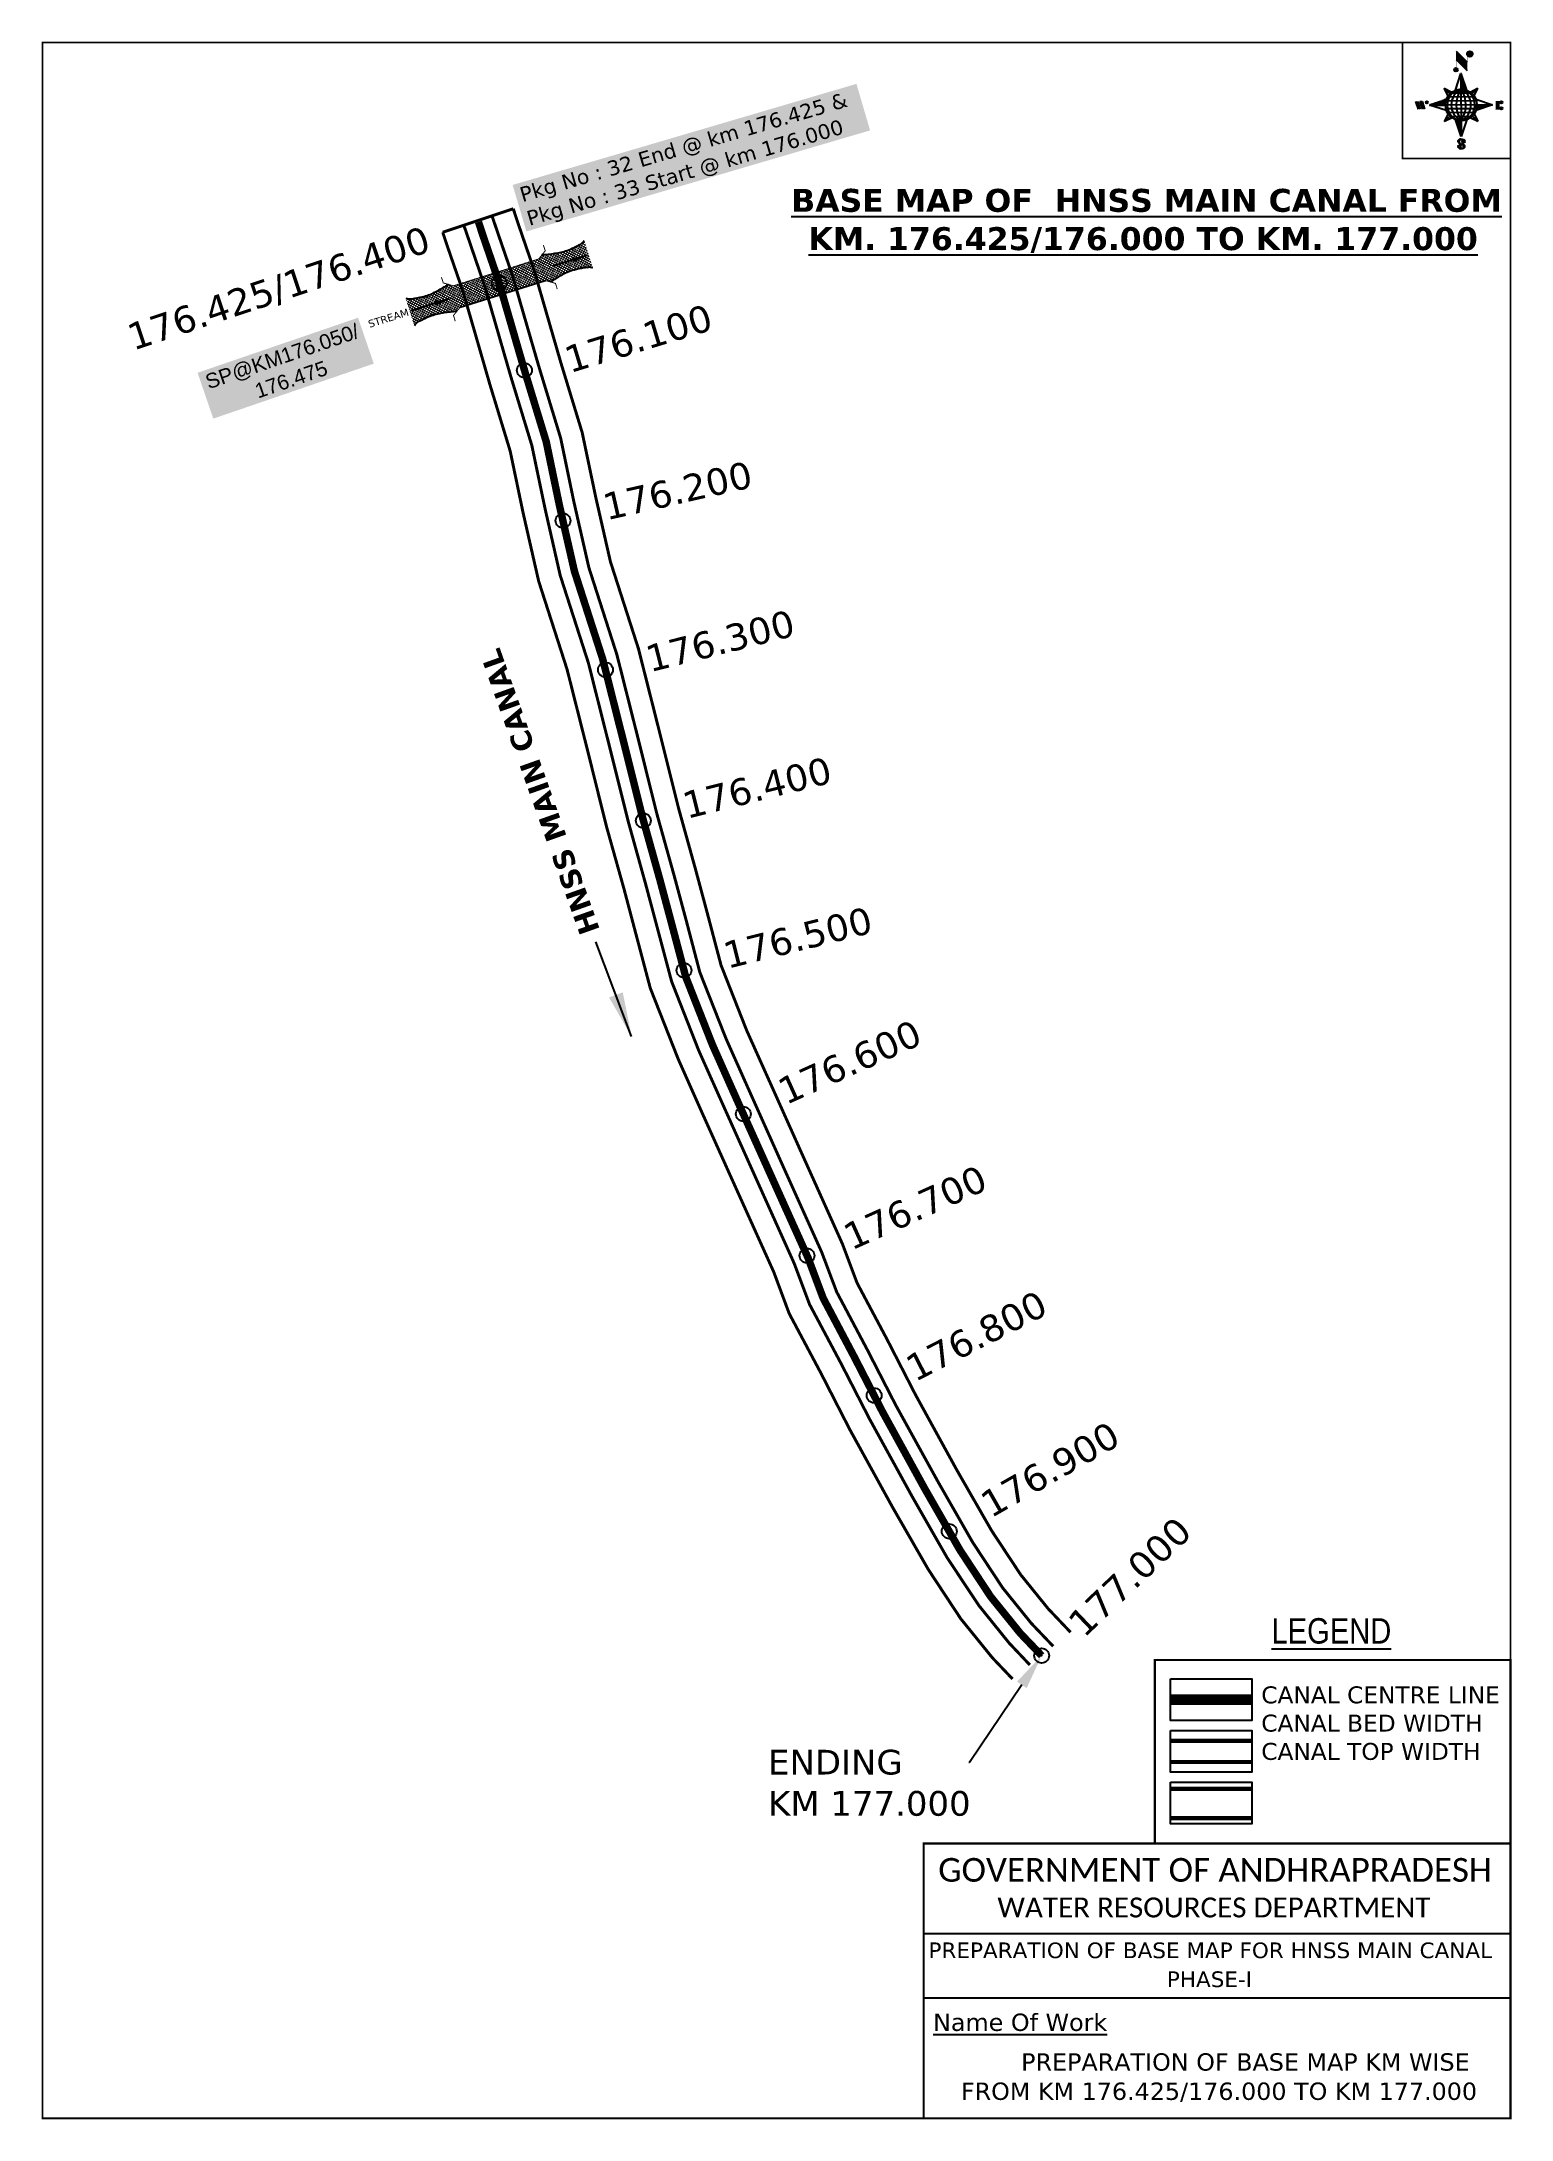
# Model space of a CAD drawing. Header units: inches. Extents: x 751961 to 752951, y 1656623 to 1658022.
import ezdxf
from ezdxf import colors
from ezdxf.entities.mleader import LeaderData, LeaderLine
from ezdxf.enums import TextEntityAlignment as Align
from ezdxf.math import Vec2, Vec3

# ---------------------------------------------------------------- set-up
doc = ezdxf.new("R2010")
doc.units = ezdxf.units.IN
doc.header["$MEASUREMENT"] = 0
doc.header["$PDMODE"] = 32
doc.header["$PDSIZE"] = 10
doc.linetypes.add('HIDDEN2', pattern=[0.1875, 0.125, -0.0625])
for name, color, linetype in [('AQUADUCT', 1, 'Continuous'), ('bord', 1, 'Continuous'), ('CANAL1', 1, 'Continuous'), ('CSMark', 72, 'Continuous'), ('DCBMS', 232, 'Continuous'), ('PAGE', 7, 'Continuous'), ('STRUCTURE', 5, 'Continuous'), ('TEXT', 7, 'Continuous')]:
    doc.layers.add(name, color=color, linetype=linetype)
doc.styles.add('ARIALN', font='ARIALN_1.TTF')
doc.styles.get("Standard").update_dxf_attribs({"font": 'verdana_0.ttf'})
doc.dimstyles.get("Standard").update_dxf_attribs({"dimtxt": 0.18, "dimasz": 0.18, "dimexe": 0.18, "dimexo": 0.0625, "dimgap": 0.09, "dimtad": 0, "dimtih": 1, "dimtoh": 1, "dimdec": 4, "dimzin": 0, "dimdsep": 46, "dimtxsty": 'Standard', "dimcen": 0.09, "dimadec": 0, "dimazin": 0, "dimtfac": 1, "dimtdec": 4, "dimtofl": 0, "dimtmove": 0, "dimatfit": 3, "dimfxl": 0, "dimtolj": 1, "dimtzin": 0, "dimarcsym": 0})
pattern_1 = [(267.297113149, (-8720374.938, 50637915.138), (10.5367255337, -0.497431438), [])]
pattern_2 = [(357.297113149, (-8720374.938, 50637915.138), (0.497431438, 10.5367255337), [])]

# ---------------------------------------------------------------- blocks, each defined once
blk = doc.blocks.new('*X16')
at = {"color": 0, "linetype": 'Continuous'}
for p, q in [((6321.6, 240.5), (6322.3, 241.2)), ((6321.6, 240.3), (6322.3, 241)), ((6321.6, 240.1), (6322.3, 240.8)), ((6321.6, 239.9), (6322.4, 240.7)), ((6321.6, 239.8), (6322.4, 240.6)), ((6321.6, 239.6), (6322.5, 240.5)), ((6321.6, 239.4), (6322.5, 240.3)), ((6321.6, 239.2), (6322.6, 240.2)), ((6321.7, 239.1), (6322.6, 240.1)), ((6321.8, 240.8), (6322.4, 241.4)), ((6321.8, 239), (6322.7, 240)), ((6321.8, 239), (6322.8, 239.9)), ((6321.9, 238.9), (6322.9, 239.8)), ((6322, 238.8), (6323, 239.7)), ((6322.1, 241.3), (6322.4, 241.6)), ((6322.1, 238.7), (6323.1, 239.6)), ((6322.2, 238.6), (6323.1, 239.6)), ((6322.3, 238.5), (6323.2, 239.5)), ((6322.4, 238.5), (6323.3, 239.4)), ((6322.5, 238.4), (6323.4, 239.3)), ((6322.7, 238.4), (6323.6, 239.3)), ((6322.8, 238.3), (6323.7, 239.2)), ((6322.9, 238.3), (6323.8, 239.1)), ((6323.1, 238.2), (6323.9, 239.1)), ((6323.2, 238.2), (6324, 239)), ((6323.3, 238.2), (6324.2, 239)), ((6323.5, 238.1), (6324.3, 238.9)), ((6323.7, 238.1), (6324.4, 238.9)), ((6323.8, 238.1), (6324.6, 238.8)), ((6324.1, 238.2), (6324.7, 238.8)), ((6324.3, 238.3), (6324.9, 238.8)), ((6324.6, 238.3), (6325.1, 238.8)), ((6324.8, 238.4), (6325.2, 238.8)), ((6325.1, 238.5), (6325.4, 238.8)), ((6325.4, 238.6), (6325.6, 238.8))]:
    blk.add_line(p, q, dxfattribs=at)
blk = doc.blocks.new('*X15')
at = {"color": 0, "linetype": 'Continuous'}
for p, q in [((6324.4, 240.3), (6324.5, 240.4)), ((6324.6, 240.3), (6324.8, 240.5)), ((6324.7, 240.2), (6325, 240.5)), ((6324.8, 240.2), (6325.2, 240.6)), ((6325, 240.1), (6325.5, 240.6)), ((6325.1, 240.1), (6325.6, 240.6)), ((6325.2, 240), (6325.8, 240.6)), ((6325.3, 240), (6326, 240.6)), ((6325.4, 239.9), (6326.1, 240.6)), ((6325.5, 239.8), (6326.2, 240.5)), ((6325.6, 239.8), (6326.3, 240.5)), ((6325.7, 239.7), (6326.5, 240.4)), ((6325.9, 239.6), (6326.6, 240.3)), ((6326, 239.5), (6326.7, 240.3)), ((6326, 239.4), (6326.8, 240.2)), ((6326.1, 239.3), (6327, 240.2)), ((6326.2, 239.3), (6327.1, 240.1)), ((6326.3, 239.2), (6327.1, 240)), ((6326.4, 239.1), (6327.2, 239.9)), ((6326.5, 239), (6327.3, 239.8)), ((6326.5, 238.9), (6327.4, 239.7)), ((6326.6, 238.8), (6327.5, 239.6)), ((6326.7, 238.7), (6327.5, 239.5)), ((6326.8, 238.6), (6327.6, 239.4)), ((6326.8, 238.5), (6327.7, 239.3)), ((6326.8, 236.5), (6327.4, 237)), ((6326.9, 238.3), (6327.8, 239.2)), ((6326.9, 238.2), (6327.9, 239.1)), ((6326.9, 236.8), (6327.6, 237.4)), ((6327, 238.1), (6327.8, 239)), ((6327, 237.9), (6327.8, 238.8)), ((6327, 237.8), (6327.8, 238.6)), ((6327, 237.6), (6327.8, 238.4)), ((6327, 237.4), (6327.8, 238.2)), ((6327, 237.3), (6327.8, 238)), ((6327, 237.1), (6327.8, 237.9))]:
    blk.add_line(p, q, dxfattribs=at)
blk = doc.blocks.new('H')
at = {"layer": 'bord', "extrusion": (0.000427885, 0.004792, 0.999988)}
h = blk.add_hatch(dxfattribs=at)
h.set_pattern_fill('LINE', color=8, scale=84.387686, angle=-2.7029, style=0)
h.set_pattern_definition(pattern_2)
h.paths.add_polyline_path([(-492, 786, -0.090992), (-448, 775), (-486, 912)])
h = blk.add_hatch(dxfattribs=at)
h.set_pattern_fill('LINE', color=8, scale=84.387686, angle=-92.7029, style=0)
h.set_pattern_definition(pattern_1)
h.paths.add_polyline_path([(-625, 665, -0.090992), (-615, 710), (-751, 671)])
h = blk.add_hatch(dxfattribs=at)
h.set_pattern_fill('LINE', color=8, scale=84.387686, angle=-2.7029, style=0)
h.set_pattern_definition(pattern_2)
h.paths.add_polyline_path([(-504, 533, -0.090992), (-549, 543), (-510, 406)])
h = blk.add_hatch(dxfattribs=at)
h.set_pattern_fill('LINE', color=8, scale=84.387686, angle=-92.7029, style=0)
h.set_pattern_definition(pattern_1)
h.paths.add_polyline_path([(-246, 647), (-372, 653, -0.090992), (-382, 609)])
for p, q in [((-519, 1020, -1217), (-435, 927, -1216)), ((-516, 1087, -1217), (-432, 994, -1217)), ((-538, 774, -1216), (-487, 906, -1216)), ((-487, 906, -1216), (-493, 780, -1216)), ((-487, 906, -1216), (-448, 769, -1216)), ((-865, 701, -1215), (-847, 638, -1215)), ((-847, 700, -1215), (-829, 637, -1215)), ((-829, 699, -1215), (-811, 636, -1215)), ((-829, 699, -1215), (-811, 698, -1215)), ((-811, 698, -1215), (-794, 635, -1215)), ((-752, 665, -1215), (-615, 704, -1215)), ((-627, 794, -1216), (-567, 760, -1216)), ((-627, 794, -1216), (-584, 747, -1215)), ((-599, 731, -1215), (-627, 794, -1216)), ((-421, 753, -1216), (-359, 781, -1216)), ((-359, 781, -1216), (-405, 739, -1216)), ((-359, 781, -1216), (-392, 721, -1215)), ((-379, 693, -1215), (-246, 641, -1215)), ((-213, 669, -1215), (-217, 601, -1215)), ((-752, 665, -1215), (-625, 659, -1215)), ((-619, 614, -1215), (-752, 665, -1215)), ((-639, 526, -1214), (-606, 585, -1215)), ((-639, 526, -1214), (-593, 568, -1215)), ((-577, 553, -1215), (-639, 526, -1214)), ((-511, 400, -1214), (-549, 537, -1214)), ((-460, 533, -1215), (-511, 400, -1214)), ((-505, 527, -1214), (-511, 400, -1214)), ((-371, 513, -1214), (-431, 546, -1215)), ((-371, 513, -1214), (-414, 560, -1215)), ((-399, 576, -1215), (-371, 513, -1214)), ((-246, 641, -1215), (-383, 603, -1215)), ((-373, 647, -1215), (-246, 641, -1215)), ((-197, 600, -1215), (-194, 668, -1215))]:
    blk.add_line(p, q, dxfattribs=at)
at = {"layer": 'bord', "color": 8, "linetype": 'ByBlock', "extrusion": (0.000427885, 0.004792, 0.999988)}
for p, q in [((-375, 679, -1215), (-620, 691, -1215)), ((-386, 711, -1215), (-605, 722, -1215)), ((-411, 744, -1216), (-578, 752, -1216)), ((-493, 780, -1216), (-505, 527, -1214)), ((-373, 647, -1215), (-625, 659, -1215)), ((-378, 616, -1215), (-623, 628, -1215)), ((-392, 585, -1215), (-611, 595, -1215)), ((-420, 555, -1215), (-587, 562, -1215))]:
    blk.add_line(p, q, dxfattribs=at)
at = {"layer": 'bord', "extrusion": (0.000427885, 0.004792, 0.999988), "elevation": -1212}
for points, const_width in [([(-522, 960), (-516, 1093)], 1.61), ([(-434, 933), (-428, 1066)], 1.61), ([(-870, 707), (-846, 706)], 0.642), ([(-829, 643), (-821, 678)], 0.642), ([(-793, 641), (-782, 694)], 0.642), ([(-223, 676), (-174, 673)], 0.706), ([(-829, 643), (-855, 644)], 0.642), ([(-811, 642), (-784, 641)], 0.642), ([(-177, 605), (-226, 607)], 0.706), ([(-195, 645), (-185, 644)], 0.706)]:
    blk.add_lwpolyline(points, dxfattribs=dict(at, const_width=const_width))
for points, const_width in [([(-414, 1073, 1), (-398, 1058, 1)], 22.3), ([(-530, 950, 1), (-520, 939, 1)], 14.8), ([(-776, 697, 1), (-769, 690, 1)], 8.9), ([(-180, 618, 1), (-173, 611, 1)], 9.79), ([(-178, 667, 1), (-171, 660, 1)], 9.79), ([(-490, 362, 1), (-498, 369, 1)], 11.1), ([(-525, 322, 1), (-533, 329, 1)], 11.1)]:
    blk.add_lwpolyline(points, format="xyb", close=True, dxfattribs=dict(at, const_width=const_width))
for points in [[(-537, 317), (-531, 310), (-520, 307), (-505, 307), (-494, 310), (-486, 318), (-487, 326), (-491, 333), (-494, 336), (-503, 341), (-522, 347), (-530, 352), (-534, 355), (-537, 363), (-537, 373), (-530, 381), (-520, 384), (-504, 384), (-493, 380), (-487, 373)], [(-522, 348), (-526, 354), (-528, 361), (-528, 371), (-526, 375), (-521, 381), (-515, 384)], [(-505, 307), (-499, 312), (-497, 319), (-497, 327), (-501, 335), (-509, 343)]]:
    blk.add_lwpolyline(points, dxfattribs=at)
at = {"layer": 'bord', "extrusion": (0.000427885, 0.004792, 0.999988)}
for centre, radius in [((-406, 1065, -1212), 22.3), ((-525, 944, -1212), 14.8), ((-773, 694, -1212), 8.9), ((-498, 659, -1212), 127), ((-177, 615, -1212), 9.79), ((-174, 663, -1212), 9.79), ((-494, 365, -1212), 11.1), ((-529, 325, -1212), 11.1)]:
    blk.add_circle(centre, radius, dxfattribs=at)
at = {"layer": 'bord', "color": 8, "linetype": 'ByBlock', "extrusion": (0.000427885, 0.004792, 0.999988)}
for centre, radius, start, end in [((-482, 658, -1212), 128, 94.9254, 259.6691), ((-437, 656, -1212), 141, 113.2864, 241.308), ((-316, 651, -1212), 222, 142.5892, 212.0053), ((-560, 662, -1212), 141, 293.2864, 61.308), ((-681, 668, -1212), 222, 322.5892, 32.0053), ((-515, 660, -1212), 128, 274.9254, 79.6691)]:
    blk.add_arc(centre, radius, start, end, dxfattribs=at)
at = {"layer": 'bord', "extrusion": (0.000427885, 0.004792, 0.999988)}
for points in [[(-516, 1093, -1212), (-431, 1000, -1212), (-519, 1026, -1212), (-434, 933, -1212)], [(-864, 707, -1212), (-846, 706, -1212), (-846, 644, -1212), (-829, 643, -1212)], [(-829, 705, -1212), (-811, 704, -1212), (-811, 642, -1212), (-793, 641, -1212)], [(-193, 674, -1212), (-197, 606, -1212), (-213, 675, -1212), (-216, 607, -1212)]]:
    blk.add_solid(points, dxfattribs=at)
at = {"layer": 'bord', "extrusion": (0.000427885, 0.004792, 0.999988), "xscale": 7.977342409717546, "yscale": 7.977342408231451, "zscale": 7.977342408476333, "rotation": 138.0840426661453}
for name, p in [('*X15', (38301, -31929, -1212)), ('*X16', (38314, -31951, -1212))]:
    blk.add_blockref(name, p, dxfattribs=at)
blk = doc.blocks.new('SP')
at = {"layer": 'STRUCTURE'}
h = blk.add_hatch(dxfattribs=at)
h.set_pattern_fill('DASH', color=256, scale=8, style=0)
edge = h.paths.add_edge_path()
edge.add_spline(control_points=[(769825.7, 1706742.1), (769825.3, 1706741.8), (769823.8, 1706740.8), (769820.9, 1706740.3), (769817, 1706739.7), (769811.4, 1706738.9), (769804, 1706739.7), (769798.4, 1706741), (769795.6, 1706741.6)], knot_values=[0, 0, 0, 0, 1.613557, 5.24513, 8.624976, 13.470124, 22.190216, 30.746377, 30.746377, 30.746377, 30.746377], degree=3, periodic=0)
edge.add_line((769795.6, 1706741.6), (769792.6, 1706739.6))
edge.add_line((769792.6, 1706739.6), (769732.6, 1706739.6))
edge.add_line((769732.6, 1706739.6), (769729.6, 1706741.6))
edge.add_spline(control_points=[(769729.6, 1706741.6), (769726.9, 1706740.9), (769721.3, 1706739.5), (769713.9, 1706738.5), (769708.3, 1706739.1), (769704.4, 1706739.6), (769701.5, 1706740), (769700, 1706741), (769699.5, 1706741.3)], knot_values=[0, 0, 0, 0, 8.556161, 17.276253, 22.121402, 25.501247, 29.13282, 30.746377, 30.746377, 30.746377, 30.746377], degree=3, periodic=0)
edge.add_line((769699.5, 1706741.3), (769699.5, 1706722.1))
edge.add_spline(control_points=[(769699.5, 1706722.1), (769700, 1706722.4), (769701.4, 1706723.4), (769704.3, 1706724), (769708.2, 1706724.5), (769713.8, 1706725.3), (769721.2, 1706724.5), (769726.8, 1706723.3), (769729.6, 1706722.6)], knot_values=[0, 0, 0, 0, 1.613557, 5.24513, 8.624976, 13.470124, 22.190216, 30.746377, 30.746377, 30.746377, 30.746377], degree=3, periodic=0)
edge.add_line((769729.6, 1706722.6), (769732.6, 1706724.6))
edge.add_line((769732.6, 1706724.6), (769792.6, 1706724.6))
edge.add_line((769792.6, 1706724.6), (769795.6, 1706722.6))
edge.add_spline(control_points=[(769795.6, 1706722.6), (769798.4, 1706723.3), (769803.9, 1706724.8), (769811.3, 1706725.8), (769817, 1706725.1), (769820.9, 1706724.7), (769823.8, 1706724.2), (769825.2, 1706723.3), (769825.7, 1706723)], knot_values=[0, 0, 0, 0, 8.556161, 17.276253, 22.121402, 25.501247, 29.13282, 30.746377, 30.746377, 30.746377, 30.746377], degree=3, periodic=0)
edge.add_line((769825.7, 1706723), (769825.7, 1706742.1))
h.paths.add_polyline_path([(769764.2, 1706732.1, -1), (769761.1, 1706732.1, -1)], flags=0)
h.paths.add_polyline_path([(769761.1, 1706732.1, 1), (769764.2, 1706732.1, 1)], flags=16)
at = {"layer": 'STRUCTURE', "const_width": 0.628}
for points in [[(769726.6, 1706747.6), (769726.6, 1706743.6), (769732.6, 1706739.6), (769792.6, 1706739.6), (769798.6, 1706743.6), (769798.6, 1706747.6)], [(769726.6, 1706716.6), (769726.6, 1706720.6), (769732.6, 1706724.6), (769792.6, 1706724.6), (769798.6, 1706720.6), (769798.6, 1706716.6)]]:
    blk.add_lwpolyline(points, dxfattribs=at)
at = {"layer": 'STRUCTURE', "color": 3}
blk.add_lwpolyline([(769732.6, 1706724.6), (769792.6, 1706724.6)], dxfattribs=at)
blk.add_lwpolyline([(769732.6, 1706724.6), (769792.6, 1706724.6)], dxfattribs=at)
at = {"layer": 'STRUCTURE', "color": 0}
blk.add_circle((769762.6, 1706732.1), 1.55, dxfattribs=at)
at = {"layer": 'STRUCTURE'}
for points in [[(769699.5, 1706741.3), (769700.9, 1706740.5), (769704.4, 1706739.6), (769707.8, 1706739.2), (769712.6, 1706738.8), (769721.3, 1706739.7), (769729.6, 1706741.6)], [(769825.7, 1706742.1), (769824.3, 1706741.3), (769820.8, 1706740.3), (769817.5, 1706739.8), (769812.7, 1706739.2), (769804, 1706739.9), (769795.6, 1706741.6)], [(769699.5, 1706722.1), (769700.9, 1706723), (769704.4, 1706724), (769707.7, 1706724.5), (769712.5, 1706725), (769721.2, 1706724.4), (769729.6, 1706722.6)], [(769825.7, 1706723), (769824.3, 1706723.8), (769820.8, 1706724.7), (769817.4, 1706725.1), (769812.6, 1706725.5), (769803.9, 1706724.6), (769795.6, 1706722.6)]]:
    blk.add_spline(points, degree=3, dxfattribs=at)
at = {"layer": 'STRUCTURE', "color": 0}
blk.add_text('STREAM', height=5, dxfattribs=at).set_placement((769684.3, 1706732.1), align=Align.MIDDLE_CENTER)
for points in [[(769727.4, 1706732.1), (769700.8, 1706732.1)], [(769824.4, 1706732.1), (769800.5, 1706732.1)]]:
    blk.add_leader(points, dimstyle='Standard', override={"dimasz": 10, "dimgap": 0.09, "dimtad": 0}, dxfattribs=at)

msp = doc.modelspace()

# ---------------------------------------------------------------- linework, layer by layer
at = {"layer": 'CANAL1', "color": 200, "const_width": 2}
for points in [[(752231, 1657893.6), (752278.5, 1657909.4)], [(752278.5, 1657909.4), (752281.4, 1657900.5), (752292.5, 1657868.2), (752293, 1657866.3), (752306.9, 1657818.3), (752310.4, 1657806.2), (752324.9, 1657758.7), (752334, 1657715.3), (752343.9, 1657671.8), (752362.8, 1657613.1), (752376.3, 1657559.7), (752389.8, 1657505.7), (752401.3, 1657464.3), (752409.7, 1657433), (752418.4, 1657400), (752435.7, 1657356), (752451.7, 1657320.3), (752473.9, 1657270.7), (752500.1, 1657212.4), (752510, 1657186), (752530.2, 1657148), (752549.3, 1657110.8), (752577.3, 1657059.8), (752600.6, 1657019.2), (752620.2, 1656989.5), (752638.7, 1656966.6), (752653.8, 1656950.7)], [(752614.7, 1656919.3), (752601.1, 1656933.6), (752579.8, 1656959.9), (752558, 1656993), (752533.7, 1657035.3), (752505.1, 1657087.3), (752485.9, 1657124.8), (752464.3, 1657165.4), (752453.9, 1657193.4), (752428.3, 1657250.2), (752406, 1657299.8), (752389.6, 1657336.7), (752370.8, 1657384.4), (752361.3, 1657420.2), (752353.1, 1657451.2), (752341.4, 1657492.9), (752327.8, 1657547.5), (752314.7, 1657599.3), (752295.6, 1657658.6), (752285.1, 1657704.7), (752276.4, 1657746.3), (752262.5, 1657791.9), (752258.9, 1657804.4), (752245, 1657852.5), (752244.8, 1657853.2), (752234, 1657884.5), (752231, 1657893.6)]]:
    msp.add_lwpolyline(points, dxfattribs=at)
at = {"layer": 'CANAL1', "color": 5, "const_width": 2}
for points in [[(752642.1, 1656941.3), (752627.4, 1656956.7), (752608.1, 1656980.6), (752587.8, 1657011.4), (752564.3, 1657052.5), (752536, 1657103.8), (752516.9, 1657141), (752496.3, 1657179.9), (752486.2, 1657206.7), (752460.2, 1657264.5), (752438, 1657314.1), (752421.9, 1657350.2), (752404.1, 1657395.3), (752395.2, 1657429.2), (752386.8, 1657460.4), (752375.2, 1657501.9), (752361.7, 1657556), (752348.3, 1657609), (752329.4, 1657667.8), (752319.3, 1657712.1), (752310.4, 1657755), (752296.1, 1657801.9), (752292.5, 1657814.2), (752278.6, 1657862.2), (752278.2, 1657863.7), (752267.2, 1657895.7), (752264.2, 1657904.6)], [(752245.2, 1657898.3), (752248.3, 1657889.3), (752259.1, 1657857.7), (752259.4, 1657856.7), (752273.3, 1657808.6), (752276.9, 1657796.2), (752291, 1657750), (752299.8, 1657707.9), (752310.1, 1657662.5), (752329.1, 1657603.5), (752342.3, 1657551.2), (752355.9, 1657496.8), (752367.5, 1657455.1), (752375.8, 1657424), (752385.1, 1657389.1), (752403.4, 1657342.5), (752419.7, 1657306), (752442, 1657256.3), (752467.7, 1657199.1), (752478, 1657171.6), (752499.2, 1657131.8), (752518.4, 1657094.4), (752546.8, 1657042.7), (752570.7, 1657000.9), (752592, 1656968.8), (752612.4, 1656943.5), (752626.4, 1656928.7)]]:
    msp.add_lwpolyline(points, dxfattribs=at)
at = {"layer": 'CANAL1', "color": 1, "linetype": 'HIDDEN2', "ltscale": 100, "const_width": 5}
msp.add_lwpolyline([(752255.1, 1657900.5), (752257.7, 1657892.5), (752268.6, 1657860.7), (752269, 1657859.4), (752282.9, 1657811.4), (752286.5, 1657799.1), (752300.7, 1657752.5), (752309.5, 1657710), (752319.7, 1657665.2), (752338.7, 1657606.2), (752352, 1657553.6), (752365.6, 1657499.3), (752377.2, 1657457.7), (752385.5, 1657426.6), (752394.6, 1657392.2), (752412.6, 1657346.4), (752428.8, 1657310), (752451.1, 1657260.4), (752477, 1657202.9), (752487.2, 1657175.7), (752508, 1657136.4), (752527.2, 1657099.1), (752555.5, 1657047.6), (752579.3, 1657006.1), (752600, 1656974.7), (752619.9, 1656950.1), (752634.3, 1656935)], dxfattribs=at)
at = {"layer": 'CANAL1', "color": 1, "linetype": 'HIDDEN2', "ltscale": 100, "const_width": 7.14, "elevation": -0.4}
msp.add_lwpolyline([(752775.8, 1656905.3), (752721, 1656905.3)], dxfattribs=at)
at = {"layer": 'CANAL1', "color": 5, "const_width": 2.85, "elevation": -0.4}
for points in [[(752775.8, 1656877.6), (752721, 1656877.6)], [(752775.8, 1656863.4), (752721, 1656863.4)]]:
    msp.add_lwpolyline(points, dxfattribs=at)
at = {"layer": 'CANAL1', "color": 200, "const_width": 2.85, "elevation": -0.4}
for points in [[(752775.8, 1656845.3), (752721, 1656845.3)], [(752775.8, 1656825.6), (752721, 1656825.6)]]:
    msp.add_lwpolyline(points, dxfattribs=at)
at = {"layer": 'CSMark', "color": 3}
for p in [(752286, 1657800.6), (752312, 1657699.4), (752340.6, 1657598.9), (752366.1, 1657497.4), (752393.5, 1657396.5), (752433.4, 1657299.8), (752476.3, 1657204.4), (752521.5, 1657110.2), (752572.1, 1657018.7), (752634.3, 1656935)]:
    msp.add_point(p, dxfattribs=at)
at = {"layer": 'PAGE', "const_width": 1.19}
msp.add_lwpolyline([(751961.4, 1658021.4), (751961.4, 1656623.4), (752950, 1656623.4), (752950, 1658021.4), (751961.4, 1658021.4)], dxfattribs=at)
at = {"layer": 'PAGE'}
for points, const_width in [([(752950, 1658021.4), (752877.3, 1658021.4), (752877.3, 1657943.2), (752950, 1657943.2)], 1.19), ([(752950, 1656808.5), (752710.5, 1656808.5), (752710.5, 1656932), (752950, 1656932)], 1.43), ([(752554.9, 1656808.5), (752950, 1656808.5), (752950, 1656623.4), (752554.9, 1656623.4)], 1.43)]:
    msp.add_lwpolyline(points, close=True, dxfattribs=dict(at, const_width=const_width))
at = {"layer": 'PAGE', "elevation": -0.4}
for points in [[(752721, 1656919.3), (752775.8, 1656919.3), (752775.8, 1656891.3), (752721, 1656891.3)], [(752721, 1656884.5), (752775.8, 1656884.5), (752775.8, 1656856.5), (752721, 1656856.5)], [(752721, 1656849.7), (752775.8, 1656849.7), (752775.8, 1656821.7), (752721, 1656821.7)]]:
    msp.add_lwpolyline(points, close=True, dxfattribs=at)
at = {"layer": 'PAGE'}
for points in [[(752554.9, 1656747.9), (752950, 1656747.9)], [(752554.9, 1656704.6), (752950, 1656704.6)]]:
    msp.add_lwpolyline(points, dxfattribs=at)
at = {"layer": 'STRUCTURE', "color": 0}
msp.add_point((752269.1, 1657859.3), dxfattribs=at)

# ---------------------------------------------------------------- block references
at = {"layer": 'AQUADUCT', "color": 1, "xscale": 0.08368468719761188, "yscale": 0.0836846872116439, "zscale": 0.0836846871804545, "rotation": 3.078330590160401}
msp.add_blockref('H', (752961.4, 1657927, 101.6), dxfattribs=at)
at = {"layer": 'STRUCTURE', "color": 0, "rotation": 17.46871252537758}
msp.add_blockref('SP', (530342.5, -201231.2), dxfattribs=at)

# ---------------------------------------------------------------- texts
at = {"layer": 'CANAL1', "insert": (752324.1, 1657418.1), "char_height": 14, "width": 205.129, "attachment_point": 1, "rotation": 109.5856}
msp.add_mtext('\\pi0.96322;{\\fVerdana|b1|i0|c0|p34;HNSS MAIN CANAL}', dxfattribs=at)
at = {"layer": 'CSMark', "color": 1}
for s, rotation, p in [('176.425/176.400', 18.4869, (752019.7, 1657822.3)), ('176.100', 16.9599, (752313.9, 1657807.2)), ('176.200', 12.8052, (752339.3, 1657708.3)), ('176.300', 14.2009, (752368.3, 1657605.9)), ('176.400', 14.0151, (752393.1, 1657507.2)), ('176.500', 14.0151, (752420.5, 1657406.2)), ('176.600', 24.1767, (752458.4, 1657313.9)), ('176.700', 24.2247, (752502.5, 1657215.9)), ('176.800', 27.168, (752544.9, 1657127.1)), ('176.900', 29.7743, (752595.6, 1657035.1)), ('177.000', 43.6196, (752656.6, 1656953))]:
    msp.add_text(s, height=18, rotation=rotation, dxfattribs=at).set_placement(p, align=Align.MIDDLE_LEFT)
at = {"layer": 'PAGE', "extrusion": (0.000201441, 0.004807, 0.999988), "style": 'ARIALN'}
msp.add_text('%%ULEGEND', height=17.13, rotation=359.9999, dxfattribs=at).set_placement((752829.4, 1656931.8, 8116.3), align=Align.MIDDLE)
at = {"layer": 'PAGE', "extrusion": (0.000201441, 0.004807, 0.999988)}
for s, height, p in [('PREPARATION OF BASE MAP FOR HNSS MAIN CANAL', 10.561, (752558.1, 1656711.4, 8115.2)), ('%%UName Of Work', 11.684, (752561.2, 1656662.4, 8113.6))]:
    msp.add_text(s, height=height, rotation=359.9999, dxfattribs=at).set_placement(p)
for s, height, p in [('PHASE-I', 10.56, (752747.3, 1656697.2, 8115.2)), ('PREPARATION OF BASE MAP KM WISE  ', 11.684, (752776.6, 1656641.5, 8113.7)), ('FROM KM 176.425/176.000 TO KM 177.000', 11.684, (752753.7, 1656621.8, 8113.7))]:
    msp.add_text(s, height=height, rotation=359.9999, dxfattribs=at).set_placement(p, align=Align.MIDDLE_CENTER)
at = {"layer": 'PAGE', "extrusion": (0.000201441, 0.004807, 0.999988), "attachment_point": 1, "text_direction": (1, -1e-06, -0.000201)}
for s, insert, char_height, width in [('CANAL CENTRE LINE CANAL BED WIDTH {\\H2.3741x; }CANAL TOP WIDTH{\\H1.9188x; }', (752782.2, 1656914.3, -0.4), 11.42, 200.947), ('\\pi4.2687;{\\fCalibri|b0|i0|c0|p34;\\H1.3333x;GOVERNMENT OF ANDHRAPRADESH\\P\\pi44.1;\\H0.83998x;WATER RESOURCES DEPARTMENT}', (752560.4, 1656798.7, -1.6), 11.965, 382.176)]:
    msp.add_mtext(s, dxfattribs=dict(at, insert=insert, char_height=char_height, width=width))
at = {"layer": 'STRUCTURE', "color": 5, "char_height": 10, "attachment_point": 1, "bg_fill": 1, "box_fill_scale": 1.3, "bg_fill_color": 7, "bg_fill_true_color": 16777215, "bg_fill_transparency": 4390977}
for s, insert, width, rotation in [('Pkg No : 32 End @ km 176.425 & Pkg No : 33 Start @ km 176.000', (752281.8, 1657923.4), 235.312, 16.3863), ('\\pi0.36719;{\\fArial|b0|i0|c0|p34;SP@KM176.050/\\P\\pi29.917;176.475}', (752069.7, 1657797.1), 108.251, 18.9206)]:
    msp.add_mtext(s, dxfattribs=dict(at, insert=insert, width=width, rotation=rotation))
at = {"layer": 'TEXT', "color": 1, "insert": (752400.3, 1657922.8), "char_height": 15.464, "width": 605.185, "attachment_point": 1}
msp.add_mtext('\\pi65.343;{\\fVerdana|b1|i0|c0|p34;\\LBASE MAP OF  HNSS MAIN CANAL FROM\\P\\pi69.513; KM. 176.425/176.000 TO KM. 177.000}', dxfattribs=at)

# ---------------------------------------------------------------- leaders
at = {"layer": 'CANAL1'}
msp.add_leader([(752358.2, 1657351.9), (752334.1, 1657415.8)], dimstyle='Standard', override={"dimasz": 30, "dimgap": 0.09, "dimtad": 0}, dxfattribs=at)
at = {"layer": 'DCBMS', "color": 5}
ml = msp.add_multileader_mtext('Standard', dxfattribs=at)
ml.set_content('ENDING \\PKM 177.000', color=5)
ml.set_leader_properties()
ml.build(insert=Vec2(0, 0))
ml.multileader.update_dxf_attribs({"dogleg_length": 0.36, "arrow_head_size": 23.8})
ctx = ml.context
ctx.base_point, ctx.char_height, ctx.arrow_head_size, ctx.landing_gap_size, ctx.plane_origin = Vec3(752450, 1656863.1), 16.65, 23.8, 0.107, Vec3(752396.4, 1657131.6)
notes = []
notes.append((ctx, [(0, (1, 1, 0), (752585.7, 1656863.1), (-1, 0), 0.36, [(0, [(752634.3, 1656935)], 0, [])])]))
ctx.mtext.insert, ctx.mtext.width, ctx.mtext.flow_direction = Vec3(752450.1, 1656871.6), 141.825, 5
for ctx, leaders in notes:
    for number, flags, end, landing, length, lines in leaders:
        leader = LeaderData()
        leader.index, (leader.has_last_leader_line, leader.has_dogleg_vector, leader.attachment_direction) = number, flags
        leader.last_leader_point, leader.dogleg_vector, leader.dogleg_length = Vec3(end), Vec3(landing), length
        for number, points, colour, breaks in lines:
            line = LeaderLine()
            line.index, line.vertices, line.color, line.breaks = number, Vec3.list(points), colors.encode_raw_color(colour), breaks
            leader.lines.append(line)
        ctx.leaders.append(leader)

doc.saveas('drawing.dxf')
